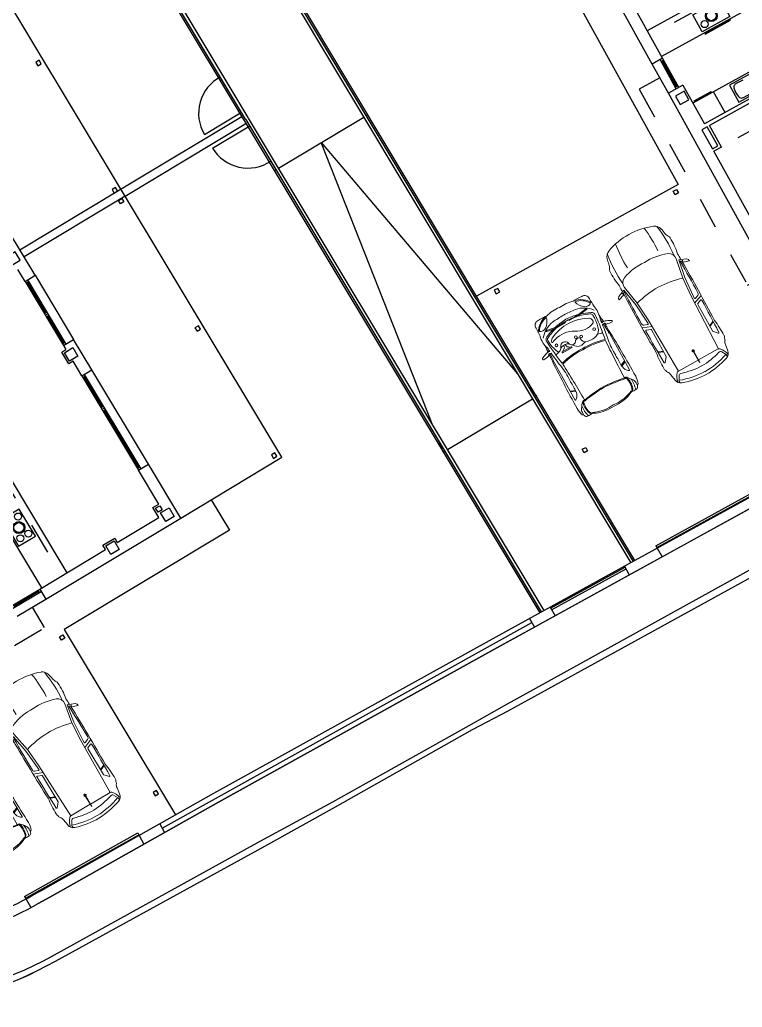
# Model space of a CAD drawing. Header units: millimetres. Extents: x 441061 to 442903, y 4515148 to 4515613.
# Drawn here: x 442597.827 to 442600.125, y 4515543.479 to 4515546.618 of the extents above; entities that cross this region are included whole.
import ezdxf

# ---------------------------------------------------------------- set-up
doc = ezdxf.new("R2010")
doc.units = ezdxf.units.MM
doc.linetypes.add('CONTINUA', pattern=[0])
doc.linetypes.add('RAYITAS', pattern=[0.375, 0.25, -0.125])
for name, color, linetype in [('01_mono BAJA', 2, 'Continuous'), ('01_piscinas', 254, 'Continuous'), ('01_proyección', 4, 'RAYITAS')]:
    doc.layers.add(name, color=color, linetype=linetype)
doc.layers.add('01_muebles_B', color=254, linetype='Continuous', lineweight=5)

# ---------------------------------------------------------------- blocks, each defined once
blk = doc.blocks.new('A$C6A825EFA')
at = {"layer": '01_mono BAJA', "color": 254}
for p, q in [((15.7, 12.5, 0), (15.7, 7.855, 0)), ((15.4, 12.075, 0), (15.4, 9.705, 0)), ((15.18, 9.705, 0), (15.18, 9.08, 0)), ((15.18, 9.705, 0), (15.4, 9.705, 0)), ((12.3, 9.08, 0), (15.18, 9.08, 0)), ((12.3, 8.98, 0), (15.275, 8.98, 0)), ((14.238, 8.92, 0), (13.338, 8.92, 0)), ((14.238, 8.43, 0), (14.238, 8.92, 0)), ((14.675, 8.98, 0), (14.675, 8.38, 0)), ((15.275, 7.855, 0), (15.275, 8.98, 0)), ((12.3, 8.38, 0), (15.275, 8.38, 0)), ((13.338, 8.43, 0), (14.238, 8.43, 0)), ((0, 7.855, 0), (0, 7.005, 0)), ((0.23, 7.855, 0), (0.23, 7.005, 0)), ((0.258, 7.055, 0), (0.258, 7.805, 0)), ((0.272, 7.055, 0), (0.272, 7.805, 0)), ((0.3, 7.855, 0), (0.3, 7.005, 0)), ((15.275, 7.855, 0), (15.7, 7.855, 0)), ((15.4, 7.855, 0), (15.4, 7.005, 0)), ((15.47, 7.805, 0), (15.4, 7.805, 0)), ((15.428, 7.055, 0), (15.428, 7.805, 0)), ((15.442, 7.055, 0), (15.442, 7.805, 0)), ((15.47, 7.855, 0), (15.47, 7.005, 0)), ((15.7, 7.855, 0), (15.7, 7.005, 0)), ((0.23, 7.055, 0), (0.3, 7.055, 0)), ((15.47, 7.055, 0), (15.4, 7.055, 0)), ((0.3, 7.005, 0), (0, 7.005, 0)), ((0, 7.005, 0), (0, 3, 0)), ((0.3, 7.005, 0), (0.3, 5.055, 0)), ((3.4, 6.955, 0), (0.3, 6.955, 0)), ((12.3, 6.955, 0), (15.4, 6.955, 0)), ((15.4, 7.005, 0), (15.7, 7.005, 0)), ((15.4, 7.005, 0), (15.4, 5.055, 0)), ((15.7, 7.005, 0), (15.7, 3, 0)), ((3.4, 6.205, 0), (0.3, 6.205, 0)), ((12.3, 6.205, 0), (15.4, 6.205, 0)), ((0.3, 4.705, 0), (0.3, 3.47, 0)), ((0.3, 3.47, 0), (0.595, 3.47, 0)), ((0.595, 3.47, 0), (0.595, 3.3, 0)), ((0.595, 3.3, 0), (1.6, 3.3, 0)), ((1.6, 3.3, 0), (1.6, 3, 0)), ((4.4, 3.3, 0), (1.6, 3.3, 0)), ((1.65, 3.3, 0), (1.65, 3.23, 0)), ((1.65, 3.272, 0), (3.35, 3.272, 0)), ((3.35, 3.3, 0), (3.35, 3.23, 0)), ((3.4, 3.3, 0), (3.4, 3.23, 0)), ((3.45, 3.3, 0), (3.45, 3.23, 0)), ((4.35, 3.272, 0), (3.45, 3.272, 0)), ((4.35, 3.3, 0), (4.35, 3.23, 0)), ((4.4, 3.3, 0), (4.4, 3, 0)), ((4.4, 3.3, 0), (4.83, 3.3, 0)), ((5.3, 3.3, 0), (5.18, 3.3, 0)), ((7.2, 3.3, 0), (5.3, 3.3, 0)), ((5.3, 3.3, 0), (5.3, 3, 0)), ((5.35, 3.3, 0), (5.35, 3.23, 0)), ((5.35, 3.272, 0), (6.15, 3.272, 0)), ((6.15, 3.3, 0), (6.15, 3.23, 0)), ((6.2, 3.3, 0), (6.2, 3.23, 0)), ((6.25, 3.3, 0), (6.25, 3.23, 0)), ((7.15, 3.272, 0), (6.25, 3.272, 0)), ((7.15, 3.3, 0), (7.15, 3.23, 0)), ((7.2, 3.3, 0), (7.555, 3.3, 0)), ((7.2, 3.3, 0), (7.2, 3, 0)), ((4.4, 3.23, 0), (1.6, 3.23, 0)), ((1.65, 3.258, 0), (3.35, 3.258, 0)), ((4.35, 3.258, 0), (3.45, 3.258, 0)), ((7.2, 3.23, 0), (5.3, 3.23, 0)), ((5.35, 3.258, 0), (6.15, 3.258, 0)), ((7.15, 3.258, 0), (6.25, 3.258, 0)), ((0, 3, 0), (1.6, 3, 0)), ((0, 3), (0, 0, 0)), ((1.6, 3, 0), (4.4, 3, 0)), ((4.4, 3, 0), (5.3, 3, 0)), ((7.2, 3, 0), (5.3, 3, 0)), ((7.2, 3, 0), (8.5, 3, 0)), ((7.75, 0, 0), (7.75, 3, 0)), ((7.95, 0, 0), (7.95, 3, 0)), ((0, 0, 0), (15.7, 0, 0))]:
    blk.add_line(p, q, dxfattribs=at)
at = {"layer": '01_mono BAJA', "color": 254, "elevation": 0}
for points in [[(15.4, 9.635), (15.25, 9.635), (15.25, 9.08), (15.4, 9.08)], [(15.222, 8.36), (15.222, 8.34), (14.722, 8.34), (14.722, 8.36)], [(1.513, 6.408), (2.313, 6.408), (2.312, 6.908), (1.512, 6.908)], [(14.187, 6.408), (13.387, 6.408), (13.388, 6.908), (14.188, 6.908)], [(13.42, 6.975), (14.155, 6.975), (14.155, 6.995), (13.42, 6.995)], [(0.425, 3.42), (0.545, 3.42), (0.545, 3.3), (0.425, 3.3)], [(0.19, 0.2), (0.09, 0.2), (0.09, 0.1), (0.19, 0.1)], [(7.64, 0.2), (7.74, 0.2), (7.74, 0.1), (7.64, 0.1)], [(8.06, 0.2), (7.96, 0.2), (7.96, 0.1), (8.06, 0.1)]]:
    blk.add_lwpolyline(points, close=True, dxfattribs=at)
at = {"layer": '01_mono BAJA', "color": 254}
for points in [[(15.325, 8.005), (15.575, 8.005), (15.575, 8.255), (15.325, 8.255), (15.325, 8.005)], [(0.375, 4.755), (0.125, 4.755), (0.125, 5.005), (0.375, 5.005), (0.375, 4.755)], [(0.375, 3.125), (0.125, 3.125), (0.125, 3.375), (0.375, 3.375), (0.375, 3.125)], [(5.13, 3.125), (4.88, 3.125), (4.88, 3.375), (5.13, 3.375), (5.13, 3.125)], [(7.725, 3.125), (7.975, 3.125), (7.975, 3.375), (7.725, 3.375), (7.725, 3.125)], [(3.965, 0.2), (3.865, 0.2), (3.865, 0.1), (3.965, 0.1)], [(11.835, 0.2), (11.735, 0.2), (11.735, 0.1), (11.835, 0.1)]]:
    blk.add_lwpolyline(points, close=True, dxfattribs=at)
at = {"layer": '01_mono BAJA', "color": 254, "elevation": 0}
blk.add_lwpolyline([(0.3, 5.055), (0.425, 5.055), (0.425, 4.705), (0.3, 4.705)], dxfattribs=at)
at = {"layer": '01_mono BAJA', "color": 254}
blk.add_lwpolyline([(4.83, 3.3), (4.83, 3.425), (5.18, 3.425), (5.18, 3.3)], dxfattribs=at)
for centre, radius in [((1.66, 6.765, 0), 0.089), ((1.912, 6.658, 0), 0.152), ((1.912, 6.658, 0), 0.127), ((13.788, 6.658, 0), 0.152), ((13.788, 6.658, 0), 0.127), ((14.04, 6.765, 0), 0.089), ((1.66, 6.531, 0), 0.089), ((2.165, 6.531, 0), 0.089)]:
    blk.add_circle(centre, radius, dxfattribs=at)
for centre, radius, start, end in [((13.996, 8.127, 0), 0.75, 80.9213, 99.0787), ((14.102, 8.794, 0), 0.075, 10.1148, 80.9213), ((13.438, 8.675, 0), 0.75, 349.8852, 10.1148), ((14.102, 8.557, 0), 0.075, 279.0787, 349.8852), ((13.996, 9.223, 0), 0.75, 260.9213, 279.0787)]:
    blk.add_arc(centre, radius, start, end, dxfattribs=at)
at = {"layer": '01_proyección', "color": 120, "ltscale": 0.25}
for p, q in [((12.3, 9.705, 0), (15.18, 9.705, 0)), ((3.4, 6.355, 0), (0.3, 6.355, 0)), ((12.3, 6.355, 0), (15.4, 6.355, 0))]:
    blk.add_line(p, q, dxfattribs=at)
at = {"layer": '01_proyección', "color": 120, "ltscale": 0.25, "elevation": 0}
blk.add_lwpolyline([(15.7, 7.405), (16.3, 7.405), (16.3, 13.1), (-0.6, 13.1), (-0.6, 7.405), (0, 7.405)], dxfattribs=at)
blk = doc.blocks.new('A$C0D711DC8')
at = {"layer": '01_muebles_B', "color": 254}
for p, q in [((10.733, 9.894), (9.764, 9.894)), ((10.493, 9.894), (10.545, 9.776)), ((10.515, 9.894), (10.567, 9.778)), ((9.004, 9.693), (9.038, 9.48)), ((9.056, 9.495), (9.026, 9.699)), ((9.038, 9.48), (9.054, 9.218)), ((9.056, 9.218), (9.056, 9.495)), ((9.054, 9.218), (9.056, 9.218)), ((9.038, 8.865), (9.054, 9.127)), ((9.054, 9.127), (9.056, 9.127)), ((9.056, 9.127), (9.056, 8.851)), ((9.614, 8.734), (9.614, 8.97)), ((9.634, 8.734), (9.634, 8.97)), ((9.004, 8.652), (9.038, 8.865)), ((9.056, 8.851), (9.026, 8.647)), ((9.546, 8.827), (9.494, 8.834)), ((9.546, 8.878), (9.495, 8.871)), ((10.733, 8.452), (9.764, 8.452)), ((10.493, 8.452), (10.545, 8.569)), ((10.515, 8.452), (10.567, 8.567))]:
    blk.add_line(p, q, dxfattribs=at)
for centre, radius in [((9.014, 9.701), 0.0121), ((9.51, 9.635), 0.0319), ((9.466, 9.173), 0.0297), ((9.514, 9.288), 0.0297), ((9.417, 8.691), 0.0319), ((9.014, 8.645), 0.0121)]:
    blk.add_circle(centre, radius, dxfattribs=at)
for centre, radius, start, end in [((10.167, 9.714), 0.738, 149.7434, 158.9846), ((9.544, 10.069), 0.023, 23.336, 131.4157), ((8.51, 10.147), 1.058, 348.7131, 356.2571), ((8.829, 9.758), 0.121, 83.4929, 184.381), ((9.185, 9.462), 0.48, 118.4979, 171.6974), ((9.142, 9.497), 0.403, 119.7279, 173.0139), ((9.122, 5.315), 4.571, 90.9016, 93.5003), ((9.503, 9.367), 0.611, 128.6532, 169.9617), ((8.847, 9.764), 0.126, 322.6544, 41.1658), ((9.178, 9.352), 0.549, 69.8978, 103.4423), ((9.94, 2.874), 7.047, 93.9115, 95.3212), ((8.751, 3.271), 6.625, 83.7996, 84.6711), ((10.975, -10.424), 20.353, 94.2603, 94.5093), ((9.619, 9.904), 0.16, 152.3452, 197.1649), ((9.518, 9.909), 0.0131, 69.95, 178.3297), ((9.777, 9.927), 0.273, 183.7214, 196.1025), ((9.94, 2.874), 7.047, 92.7044, 93.5361), ((10.975, -10.424), 20.353, 93.4112, 94.1277), ((8.751, 3.271), 6.625, 80.1778, 83.3742), ((9.525, 9.945), 0.0232, 265.4824, 347.7447), ((10.995, -17.873), 27.82, 90.1403, 92.8584), ((10.573, 9.974), 0.192, 294.6989, 323.0283), ((10.691, 9.894), 0.0501, 315.174, 347.3096), ((10.732, 9.885), 0.00831, 343.0311, 79.2932), ((11.29, 9.332), 0.611, 121.0895, 136.7388), ((11.01, 9.2), 0.627, 72.4585, 97.9913), ((10.906, 9.364), 0.584, 69.532, 87.9675), ((11.059, 9.742), 0.141, 86.8457, 126.696), ((11.101, 8.862), 1.022, 88.2888, 91.9327), ((11.185, 9.948), 0.0842, 206.7402, 257.6517), ((11.135, 9.81), 0.0644, 351.2386, 60.1485), ((10.942, 9.629), 2.236, 176.9311, 182.7066), ((8.653, 9.896), 0.361, 284.3027, 324.7225), ((10.509, 9.106), 1.518, 154.798, 163.8884), ((9.975, 9.34), 0.903, 155.1761, 164.735), ((10.144, 9.165), 1.038, 151.121, 207.6483), ((9.226, 9.718), 0.0964, 77.7254, 158.9302), ((9.211, 9.707), 0.057, 88.7397, 167.4182), ((9.265, 9.038), 0.727, 86.5634, 94.2004), ((9.314, 9.595), 0.107, 57.3841, 137.6524), ((8.819, 3.701), 6.126, 80.3818, 85.9978), ((9.306, 9.064), 0.701, 67.8757, 89.7559), ((8.958, 9.487), 0.459, 324.9496, 25.463), ((9.473, 9.516), 0.219, 7.735, 63.719), ((9.165, 9.803), 0.511, 341.8582, 355.871), ((11.471, 9.253), 1.7, 163.325, 182.6992), ((11.496, 9.248), 1.7, 163.325, 182.5468), ((12.246, 53.159), 43.488, 266.8642, 267.4858), ((10.175, 11.66), 1.884, 261.0449, 273.0528), ((10.459, 15.409), 5.634, 268.1287, 270.8789), ((12.021, 70.959), 61.269, 268.42618, 268.89057), ((10.529, 10.11), 0.334, 272.7892, 291.8342), ((14.417, 9.048), 3.64, 169.6671, 178.0415), ((14.417, 9.048), 3.62, 169.6671, 178.0415), ((10.894, 9.715), 0.0607, 143.7564, 193.2967), ((10.991, 9.25), 0.526, 73.7001, 105.481), ((10.903, 9.711), 0.0495, 146.1855, 196.1005), ((10.991, 9.25), 0.505, 69.1925, 104.8598), ((11.113, 9.698), 0.062, 14.8998, 65.8723), ((11.473, 9.762), 0.303, 189.085, 205.7225), ((10.241, 9.772), 0.959, 355.5054, 1.6982), ((11.352, 9.713), 0.156, 186.0058, 219.1392), ((10.256, 9.278), 1.007, 354.015, 20.5105), ((10.287, 9.262), 1.007, 354.9224, 20.5105), ((9.808, 9.261), 1.13, 166.1566, 184.4621), ((17.649, 8.764), 8.777, 175.3636, 177.3327), ((10.509, 9.106), 1.518, 165.717, 177.48), ((10.25, 9.166), 1.218, 160.2257, 168.6391), ((9.185, 9.47), 0.511, 343.3936, 8.525), ((9.808, 9.085), 1.13, 175.5379, 193.8434), ((17.649, 9.581), 8.777, 182.6673, 184.6364), ((10.509, 9.239), 1.518, 182.52, 194.283), ((10.25, 9.166), 1.218, 171.2453, 188.5682), ((9.904, 8.914), 0.65, 151.4841, 196.6746), ((9.552, 9.202), 0.047, 86.7847, 183.1724), ((9.6, 9.197), 0.0954, 178.5946, 241.3055), ((9.566, 9.362), 0.114, 263.9035, 340.5155), ((9.771, 9.295), 0.101, 164.9008, 216.3288), ((9.538, 9.188), 0.158, 330.3363, 17.3801), ((11.471, 9.093), 1.7, 177.3008, 196.675), ((11.496, 9.097), 1.7, 177.4532, 196.675), ((14.417, 9.297), 3.64, 181.9585, 190.3329), ((14.417, 9.297), 3.62, 181.9585, 190.3329), ((10.256, 9.068), 1.007, 339.4895, 5.985), ((10.287, 9.084), 1.007, 339.4895, 5.0776), ((10.25, 9.166), 1.218, 191.3609, 207.4845), ((9.528, 8.859), 0.101, 101.4545, 181.9236), ((9.686, 8.849), 0.193, 142.3155, 213.2169), ((9.492, 9.055), 0.098, 279.5997, 343.5492), ((9.498, 9.044), 0.0889, 349.0142, 50.9794), ((9.665, 8.855), 0.106, 119.0162, 160.5033), ((9.424, 9.265), 0.296, 301.9645, 328.2937), ((9.624, 8.97), 0.0104, 0, 180), ((10.942, 8.716), 2.236, 177.2934, 183.0689), ((9.185, 8.884), 0.48, 188.3026, 241.5021), ((9.142, 8.849), 0.403, 186.9861, 240.2721), ((8.653, 8.449), 0.361, 35.2775, 75.6973), ((9.503, 8.978), 0.611, 190.0383, 231.3468), ((10.509, 9.239), 1.518, 196.1116, 205.202), ((9.346, 8.77), 0.149, 215.4424, 244.8998), ((9.507, 8.785), 0.232, 194.2372, 212.2618), ((9.525, 8.854), 0.0985, 178.6673, 249.1293), ((9.426, 8.595), 0.178, 39.093, 68.893), ((9.543, 8.902), 0.0241, 275.7304, 333.0283), ((9.543, 8.803), 0.0241, 26.9717, 84.2696), ((9.665, 8.849), 0.106, 199.4967, 240.9838), ((9.532, 8.677), 0.0451, 325.113, 43.0643), ((9.161, 8.546), 0.436, 2.9924, 17.9381), ((9.624, 8.734), 0.0104, 180, 0), ((11.473, 8.583), 0.303, 154.2775, 170.915), ((11.352, 8.632), 0.156, 140.8608, 173.9942), ((8.829, 8.587), 0.121, 175.619, 276.5071), ((9.122, 13.031), 4.571, 266.4997, 269.0984), ((8.847, 8.581), 0.126, 318.8342, 37.3456), ((9.178, 8.993), 0.549, 256.5577, 290.1022), ((9.226, 8.628), 0.0964, 201.0698, 282.2746), ((9.215, 8.619), 0.0486, 198.7488, 279.3616), ((9.25, 9.243), 0.672, 267.6901, 298.2478), ((8.819, 14.644), 6.126, 274.0022, 279.6182), ((9.299, 8.649), 0.0212, 220.8304, 310.3789), ((9.94, 15.472), 7.047, 264.6788, 266.0885), ((9.285, 8.645), 0.0299, 337.3586, 32.1758), ((8.751, 15.074), 6.625, 275.3289, 276.2004), ((10.975, 28.769), 20.353, 265.4907, 265.7397), ((9.619, 8.441), 0.16, 162.8351, 207.6548), ((9.777, 8.418), 0.273, 163.8975, 176.2786), ((10.975, 28.769), 20.353, 265.8723, 266.5888), ((8.751, 15.074), 6.625, 276.6258, 279.8222), ((12.246, -34.814), 43.488, 92.5142, 93.1358), ((10.175, 6.685), 1.884, 86.9472, 98.9551), ((10.459, 2.936), 5.634, 89.1211, 91.8713), ((12.021, -52.613), 61.269, 91.10943, 91.57382), ((10.529, 8.236), 0.334, 68.1658, 87.2108), ((10.573, 8.372), 0.192, 36.9717, 65.3011), ((10.691, 8.451), 0.0501, 12.6904, 44.826), ((10.732, 8.46), 0.00831, 280.7068, 16.9689), ((10.894, 8.63), 0.0607, 166.7033, 216.2436), ((11.29, 9.013), 0.611, 223.2612, 238.9105), ((10.991, 9.095), 0.526, 254.519, 286.2999), ((10.903, 8.634), 0.0495, 163.8995, 213.8145), ((10.991, 9.095), 0.505, 255.1402, 290.8075), ((11.01, 9.145), 0.627, 262.0087, 287.5415), ((11.059, 8.603), 0.141, 233.304, 273.1543), ((11.101, 9.484), 1.022, 268.0673, 271.7112), ((11.185, 8.397), 0.0842, 102.3483, 153.2598), ((11.113, 8.647), 0.062, 294.1277, 345.1002), ((11.135, 8.535), 0.0644, 299.8515, 8.7614), ((10.241, 8.573), 0.959, 358.3018, 4.4946), ((10.167, 8.631), 0.738, 201.0154, 210.2566), ((9.518, 8.436), 0.0131, 181.6703, 290.05), ((9.94, 15.472), 7.047, 266.4639, 267.2956), ((9.525, 8.401), 0.0232, 12.2553, 94.5176), ((9.544, 8.277), 0.023, 228.5843, 336.664), ((8.51, 8.199), 1.058, 3.7429, 11.2869), ((10.995, 36.219), 27.82, 267.1416, 269.8597), ((10.906, 8.982), 0.584, 272.0325, 290.468)]:
    blk.add_arc(centre, radius, start, end, dxfattribs=at)
blk = doc.blocks.new('A$C392252A0')
at = {"layer": '01_muebles_B', "color": 254}
for p, q in [((10.715, 8.129), (10.705, 8.127)), ((10.705, 8.127), (10.752, 7.979)), ((10.738, 8.124), (10.715, 8.129)), ((10.775, 8.091), (10.738, 8.124)), ((10.752, 7.979), (10.798, 7.995)), ((10.846, 7.92), (10.775, 8.091)), ((8.499, 7.763), (8.397, 7.82)), ((8.605, 7.917), (8.455, 7.893)), ((8.599, 7.726), (9.971, 7.763)), ((9.019, 7.811), (8.92, 7.9)), ((9.731, 7.807), (9.031, 7.807)), ((9.201, 7.926), (9.149, 7.807)), ((9.219, 7.928), (9.166, 7.807)), ((9.784, 7.911), (9.748, 7.818)), ((9.876, 7.976), (9.791, 7.758)), ((9.913, 7.908), (9.882, 7.828)), ((9.898, 7.807), (9.958, 7.808)), ((10.418, 7.844), (9.958, 7.808)), ((10.43, 7.798), (9.971, 7.763)), ((10.418, 7.844), (10.846, 7.92)), ((10.43, 7.798), (10.894, 7.881)), ((10.773, 7.987), (10.809, 7.914)), ((8.599, 7.725), (8.599, 7.201)), ((8.839, 7.203), (8.537, 7.2)), ((8.537, 7.2), (8.537, 7.193)), ((8.839, 7.19), (8.537, 7.193)), ((8.599, 6.669), (8.599, 7.193)), ((8.499, 6.631), (8.397, 6.573)), ((8.599, 6.668), (9.971, 6.631)), ((9.876, 6.418), (9.791, 6.636)), ((10.43, 6.596), (9.971, 6.631)), ((8.605, 6.476), (8.455, 6.5)), ((9.019, 6.582), (8.92, 6.494)), ((9.731, 6.587), (9.031, 6.587)), ((9.201, 6.468), (9.149, 6.587)), ((9.219, 6.466), (9.166, 6.587)), ((9.784, 6.482), (9.748, 6.576)), ((9.913, 6.486), (9.882, 6.565)), ((9.898, 6.587), (9.958, 6.585)), ((10.418, 6.55), (9.958, 6.585)), ((10.418, 6.55), (10.846, 6.473)), ((10.43, 6.596), (10.894, 6.512)), ((10.705, 6.267), (10.752, 6.414)), ((10.752, 6.414), (10.798, 6.398)), ((10.773, 6.407), (10.809, 6.48)), ((10.846, 6.473), (10.775, 6.303)), ((10.715, 6.265), (10.705, 6.267)), ((10.738, 6.27), (10.715, 6.265)), ((10.775, 6.303), (10.738, 6.27))]:
    blk.add_line(p, q, dxfattribs=at)
for centre, radius, start, end in [((8.808, 7.907), 0.086, 87.4739, 128.6871), ((8.809, 4.809), 3.183, 82.5975, 89.9397), ((11.3, 6.178), 1.816, 87.2886, 100.1742), ((11.389, 7.907), 0.086, 51.3129, 92.5261), ((10.216, 7.155), 1.997, 161.6598, 178.7983), ((10.242, 7.158), 1.952, 160.298, 178.865), ((8.474, 7.733), 0.162, 96.7804, 161.7197), ((8.375, 7.769), 0.0561, 66.6468, 164.8738), ((8.295, 7.436), 0.435, 49.0196, 78.8841), ((8.473, 7.717), 0.0531, 342.7058, 60.706), ((8.545, 7.725), 0.0531, 0, 49.0196), ((8.586, 8.093), 0.177, 275.9895, 308.6871), ((8.751, 7.888), 0.086, 87.4739, 128.6871), ((8.929, 7.908), 0.0124, 91.7937, 220.4777), ((10.022, -29.576), 37.513, 90.3882, 91.6701), ((9.031, 7.824), 0.0177, 228.3547, 270), ((10.099, -28.508), 36.485, 88.9288, 91.3819), ((9.731, 7.824), 0.0177, 270, 338.7209), ((9.768, 7.918), 0.0177, 338.7209, 90.3882), ((9.897, 7.823), 0.0159, 158.7209, 271.5074), ((9.963, 7.889), 0.0531, 90.2143, 158.7209), ((10.099, -28.508), 36.45, 88.8997, 90.2143), ((8.43, 7.197), 2.089, 0, 16.7318), ((10.099, -28.508), 36.485, 88.6181, 88.8592), ((10.925, 7.707), 0.177, 21.0532, 100.1701), ((11.313, 4.914), 2.974, 81.2806, 96.1737), ((9.874, 7.302), 1.304, 355.3559, 21.0532), ((11.554, 8.112), 0.177, 231.3129, 264.0105), ((11.467, 7.285), 0.654, 72.0531, 84.0105), ((11.619, 7.711), 0.203, 22.7994, 75.9629), ((10.262, 7.197), 1.654, 0, 21.006), ((10.276, 7.152), 1.836, 162.6109, 178.6018), ((11.437, 4.633), 2.974, 81.5863, 93.456), ((10.216, 7.239), 1.997, 181.2017, 198.3402), ((10.242, 7.236), 1.952, 181.135, 199.702), ((10.276, 7.242), 1.836, 181.3982, 197.3891), ((8.839, 7.197), 0.0267, 193.7603, 166.2397), ((8.839, 7.197), 0.00662, 270, 90), ((8.43, 7.197), 2.089, 343.2682, 0), ((9.874, 7.091), 1.304, 338.9468, 4.6441), ((10.262, 7.197), 1.654, 338.994, 0), ((8.295, 6.957), 0.435, 281.1159, 310.9804), ((8.473, 6.677), 0.0531, 299.294, 17.2942), ((8.545, 6.669), 0.0531, 310.9804, 0), ((10.925, 6.686), 0.177, 259.8299, 338.9468), ((11.437, 9.761), 2.974, 266.544, 278.4137), ((8.474, 6.661), 0.162, 198.2803, 263.2196), ((8.375, 6.625), 0.0561, 195.1262, 293.3532), ((8.586, 6.3), 0.177, 51.3129, 84.0105), ((8.751, 6.506), 0.086, 231.3129, 272.5261), ((8.808, 6.487), 0.086, 231.3129, 272.5261), ((8.809, 9.584), 3.183, 270.0603, 277.4025), ((8.929, 6.486), 0.0124, 139.5223, 268.2063), ((10.022, 43.97), 37.513, 268.3299, 269.6118), ((9.031, 6.569), 0.0177, 90, 131.6453), ((10.099, 42.902), 36.485, 268.6181, 271.0712), ((9.731, 6.569), 0.0177, 21.2791, 90), ((9.768, 6.476), 0.0177, 269.6118, 21.2791), ((9.897, 6.571), 0.0159, 88.4926, 201.2791), ((9.963, 6.505), 0.0531, 201.2791, 269.7857), ((10.099, 42.902), 36.45, 269.7857, 271.1003), ((10.099, 42.902), 36.485, 271.1408, 271.3819), ((11.3, 8.215), 1.816, 259.8258, 272.7114), ((11.313, 9.479), 2.974, 263.8263, 278.7194), ((11.389, 6.487), 0.086, 267.4739, 308.6871), ((11.554, 6.282), 0.177, 95.9895, 128.6871), ((11.467, 7.108), 0.654, 275.9895, 287.9469), ((11.619, 6.682), 0.203, 284.0371, 337.2006)]:
    blk.add_arc(centre, radius, start, end, dxfattribs=at)
blk = doc.blocks.new('A$C21391103')
at = {"layer": '01_piscinas'}
for p, q in [((96.282, 63.416), (103.524, 51.353)), ((113.471, 40.152), (102.754, 58.039)), ((110.746, 56.633), (114.575, 49.718)), ((102.521, 50.984), (103.466, 51.551)), ((106.635, 51.468), (106.676, 51.493)), ((103.473, 51.439, 0), (100.398, 49.593, 0)), ((100.501, 49.422, 0), (103.576, 51.267, 0)), ((103.524, 51.353), (103.533, 51.338)), ((103.533, 51.338), (103.524, 51.353)), ((103.533, 51.338), (111.049, 38.819)), ((104.405, 50.132), (106.57, 51.429)), ((102.727, 50.641), (103.671, 51.208)), ((108.31, 43.627), (105.486, 50.78)), ((105.486, 50.78), (110.48, 44.903)), ((104.295, 50.066), (104.341, 50.094)), ((114.575, 49.718), (109.442, 46.876)), ((110.777, 44.555), (110.967, 44.33)), ((108.703, 42.973), (110.862, 44.267)), ((110.926, 44.305), (110.967, 44.33)), ((108.594, 42.908), (108.478, 43.202)), ((108.594, 42.908), (108.639, 42.935)), ((117.181, 42.193), (113.471, 40.152)), ((117.302, 41.974), (113.599, 39.937)), ((114.004, 40.53), (116.895, 42.121)), ((114.028, 40.487), (116.92, 42.077)), ((102.69, 41.696), (103.153, 40.925)), ((103.153, 40.925), (98.952, 38.402)), ((114.004, 40.53), (114.028, 40.487)), ((114.04, 40.465), (114.161, 40.246)), ((113.471, 40.152), (109.763, 38.112)), ((113.599, 39.937), (111.178, 38.605)), ((111.325, 38.943), (113.22, 39.985)), ((111.351, 38.9), (113.244, 39.941)), ((113.208, 40.007), (113.328, 39.788)), ((111.312, 38.964), (111.441, 38.75)), ((110.786, 38.675), (110.915, 38.46)), ((101.442, 33.345, 7.721), (110.846, 38.576, 838.485)), ((111.178, 38.605), (109.884, 37.893)), ((98.952, 38.402), (101.786, 33.683)), ((109.763, 38.112), (102.751, 34.227)), ((109.884, 37.893), (102.873, 34.009)), ((102.751, 34.227), (98.469, 31.813)), ((102.873, 34.009), (98.59, 31.594)), ((101.381, 33.454), (101.503, 33.237)), ((97.943, 31.611), (100.822, 33.225)), ((97.968, 31.567), (100.846, 33.181)), ((100.822, 33.225), (100.846, 33.181)), ((100.858, 33.16), (100.981, 32.942)), ((98.166, 31.648), (98.469, 31.813)), ((97.943, 31.611), (97.968, 31.567)), ((97.98, 31.545), (98.103, 31.327)), ((98.59, 31.594), (98.288, 31.43))]:
    blk.add_line(p, q, dxfattribs=at)
for points in [[(166.076, 66.045, 0.03043), (157.218, 62.158, 0.013419), (148.326, 57.384), (142.36, 54.056), (130.579, 47.579), (126.601, 45.387), (122.637, 43.149), (118.211, 40.705), (110.241, 36.318), (109.334, 35.848), (105.845, 33.878), (104.048, 32.881), (98.72, 29.96, -0.121125), (94.799, 28.827, -0.140664), (90.771, 29.587, -0.142395), (87.056, 33.033), (85.813, 35.14), (83.779, 38.584), (80.683, 43.615), (75.946, 51.534), (71.318, 59.2)], [(71.452, 59.323), (76.078, 51.6), (80.817, 43.699), (81.328, 42.831), (83.917, 38.616), (85.523, 35.927), (86.033, 35.052), (87.185, 33.12, 0.142823), (90.88, 29.726, 0.145776), (94.782, 29.007, 0.118442), (98.631, 30.087), (103.937, 33.017), (105.783, 34.018), (106.632, 34.488), (109.258, 35.961), (110.157, 36.462), (118.139, 40.88), (122.539, 43.301), (123.443, 43.779), (126.538, 45.515), (130.542, 47.716)], [(72.33, 60.552), (77.116, 52.571), (82.132, 44.181), (85.199, 39.128), (87.238, 35.726), (87.993, 34.468, 0.146839), (91.113, 31.16, 0.183488), (95.987, 30.523, 0.071368), (98.288, 31.43), (98.59, 31.594), (102.873, 34.009), (109.884, 37.893), (117.302, 41.974), (125.728, 46.639), (131.083, 49.607), (141.606, 55.414), (148.605, 59.287, -0.013397), (157.973, 64.262, -0.04126), (171.807, 69.634, -0.013987)], [(190.313, 94.655, 0.016487), (186.452, 94.326, 0.014757), (179.014, 93.219, 0.006475), (173.237, 91.916, 0.008166), (166.004, 90.06, 0.021654), (156.884, 86.945, 0.020322), (148.6, 83.315, 0.00713), (143.042, 80.454, 0.000222), (142.87, 80.363), (141.581, 79.663), (140.292, 78.964, 0.002681), (138.239, 77.818), (131.338, 73.999), (128.723, 72.556), (120.808, 68.189), (115.866, 65.449), (102.696, 58.15), (102.582, 58.086), (113.364, 40.09)], [(190.311, 94.58, 0.016462), (186.461, 94.251, 0.014755), (179.028, 93.145, 0.006474), (173.255, 91.843, 0.008165), (166.024, 89.988, 0.021653), (156.911, 86.875, 0.020322), (148.633, 83.247, 0.00713), (143.077, 80.388, 0.000222), (142.906, 80.297), (141.617, 79.597), (140.328, 78.898, 0.002681), (138.276, 77.753), (131.374, 73.933), (128.759, 72.49), (120.845, 68.123), (115.902, 65.383), (102.733, 58.084), (102.686, 58.058), (113.429, 40.128)]]:
    blk.add_lwpolyline(points, format="xyb", dxfattribs=at)
for points in [[(111.095, 38.844), (103.577, 51.365), (103.568, 51.38), (96.326, 63.442), (96.288, 63.505), (89.039, 75.58), (89.039, 75.579), (81.807, 87.625), (75.794, 97.64)], [(111.159, 38.883), (103.642, 51.404), (103.633, 51.418), (96.391, 63.481), (96.353, 63.544), (89.065, 75.683), (89.065, 75.682), (81.871, 87.663), (75.868, 97.662)]]:
    blk.add_lwpolyline(points, dxfattribs=at)
for points in [[(114.492, 49.455), (114.444, 49.542), (114.531, 49.591), (114.58, 49.503)], [(110.03, 46.985), (109.982, 47.072), (109.894, 47.024), (109.943, 46.936)], [(112.22, 43.03), (112.268, 42.943), (112.181, 42.894), (112.132, 42.982)], [(98.885, 38.126), (98.834, 38.211), (98.92, 38.263), (98.971, 38.177)], [(101.212, 34.25), (101.263, 34.165), (101.349, 34.216), (101.298, 34.302)]]:
    blk.add_lwpolyline(points, close=True, dxfattribs=at)
for centre, radius, start, end in [((103.421, 51.525), 1.05, 118.1591, 210.9802), ((103.627, 51.182), 1.05, 210.9802, 303.8014), ((93.976, 38.996), 8.458, 283.3488, 299.6948), ((93.976, 38.996), 8.708, 283.3488, 299.6775)]:
    blk.add_arc(centre, radius, start, end, dxfattribs=at)
for p, rotation in [((124.252, 66.511, 0), 208.9708206629034), ((104.491, 42.777, 0), 120.9802402672481)]:
    blk.add_blockref('A$C6A825EFA', p, dxfattribs=dict(at, rotation=rotation))
at = {"layer": '01_piscinas', "xscale": 1.1, "yscale": 1.1, "zscale": 1.1}
for name, p, rotation in [('A$C392252A0', (126.591, 40.809), 118.9585965196107), ('A$C0D711DC8', (98.097, 50.059), 298.9585965196106), ('A$C392252A0', (111.275, 29.923), 120.9802399697766), ('A$C0D711DC8', (82.473, 38.162), 300.9802399697765)]:
    blk.add_blockref(name, p, dxfattribs=dict(at, rotation=rotation))

msp = doc.modelspace()

# ---------------------------------------------------------------- linework, layer by layer
at = {"layer": '01_piscinas'}
for points in [[(442594.641, 4515547.4486), (442595.2393, 4515546.451), (442595.8663, 4515545.4022), (442596.2497, 4515544.7706), (442596.5045, 4515544.3454), (442596.5989, 4515544.1881, 0.146839), (442596.9889, 4515543.7746, 0.183488), (442597.5982, 4515543.695, 0.071368), (442597.8858, 4515543.8084), (442597.9235, 4515543.8289), (442598.4589, 4515544.1307), (442599.3353, 4515544.6162), (442600.2625, 4515545.1264), (442601.3158, 4515545.7095), (442601.9852, 4515546.0805), (442603.3005, 4515546.8064), (442604.1754, 4515547.2905, -0.013397), (442605.3464, 4515547.9124, -0.04126), (442607.0757, 4515548.5839, -0.013987)], [(442606.3593, 4515548.1352, 0.03043), (442605.252, 4515547.6494, 0.013419), (442604.1405, 4515547.0526), (442603.3948, 4515546.6366), (442601.9222, 4515545.827), (442601.4249, 4515545.553), (442600.9294, 4515545.2732), (442600.3762, 4515544.9677), (442599.3799, 4515544.4194), (442599.2665, 4515544.3606), (442598.8304, 4515544.1144), (442598.6058, 4515543.9897), (442597.9398, 4515543.6246, -0.121125), (442597.4497, 4515543.483, -0.140664), (442596.9462, 4515543.578, -0.142395), (442596.4818, 4515544.0087), (442596.3264, 4515544.2721), (442596.0722, 4515544.7026), (442595.6852, 4515545.3315), (442595.093, 4515546.3214), (442594.5145, 4515547.2796)], [(442594.5313, 4515547.295), (442595.1095, 4515546.3296), (442595.7019, 4515545.342), (442595.7658, 4515545.2335), (442596.0894, 4515544.7066), (442596.2902, 4515544.3705), (442596.3539, 4515544.2611), (442596.4979, 4515544.0196, 0.142823), (442596.9598, 4515543.5954, 0.145776), (442597.4475, 4515543.5055, 0.118442), (442597.9287, 4515543.6405), (442598.5919, 4515544.0067), (442598.8227, 4515544.1319), (442598.9288, 4515544.1906), (442599.257, 4515544.3747), (442599.3694, 4515544.4374), (442600.3672, 4515544.9896), (442600.9172, 4515545.2922), (442601.0302, 4515545.352), (442601.417, 4515545.569), (442601.9175, 4515545.8441)]]:
    msp.add_lwpolyline(points, format="xyb", dxfattribs=at)

# ---------------------------------------------------------------- block references
at = {"layer": '01_piscinas', "color": 6, "linetype": 'CONTINUA', "xscale": 0.125, "yscale": 0.125, "zscale": 0.125}
msp.add_blockref('A$C21391103', (442585.5998, 4515539.8796), dxfattribs=at)

doc.saveas('drawing.dxf')
